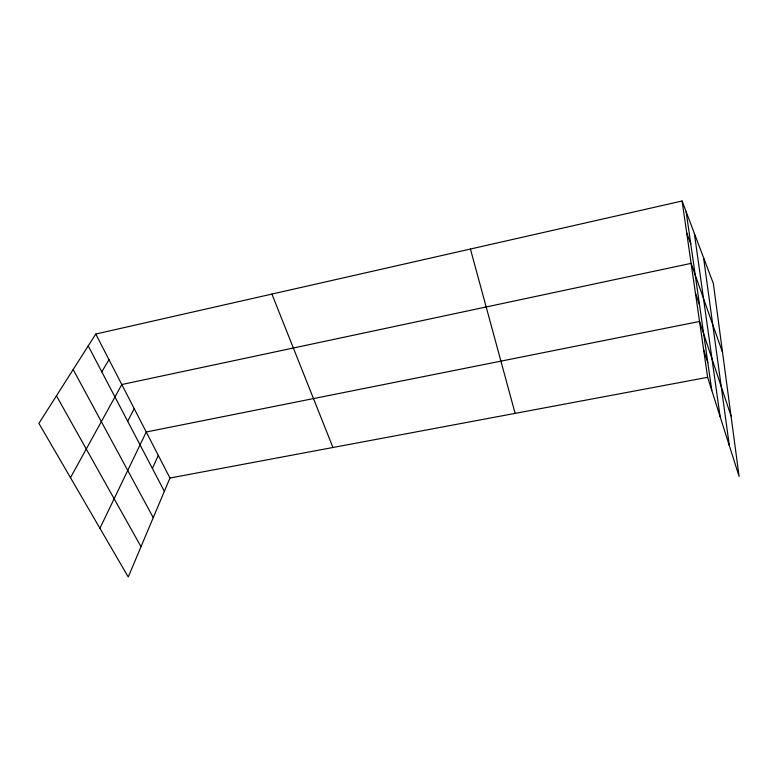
<?xml version="1.0" encoding="UTF-8"?>
<svg xmlns="http://www.w3.org/2000/svg" width="778" height="778" viewBox="0 0 778 778"><rect width="100%" height="100%" fill="white"/><g stroke="black" fill="none" stroke-linecap="round" stroke-linejoin="round"><path stroke-width="1.17" d="M95.772 334.034L169.954 478.023L128.253 576.984L38.9 423.388L95.772 334.034L682.082 201.016L713.348 283.484L739.1 476.428L707.63 377.32L682.082 201.016M152.391 468.453L158.284 455.363M99.934 528.301L146.245 431.994L699.539 321.46L731.028 415.977M127.699 421.277L134.205 408.625M70.487 477.682L121.786 384.526L691.117 263.363L722.548 352.444M101.801 371.826L108.988 359.679M169.954 478.023L707.63 377.32M56.454 395.817L141.013 546.71M73.171 369.54L153.256 517.652M88.225 345.899L164.362 491.307M271.911 294.074L332.935 447.496M686.682 232.748L690.776 243.981M695.396 292.917L699.529 304.986M703.652 349.876L707.805 362.665M470.427 249.038L515.124 413.381M686.157 211.772L711.792 390.43M694.346 233.381L720.107 416.6M703.555 257.664L729.356 445.745"/></g></svg>
